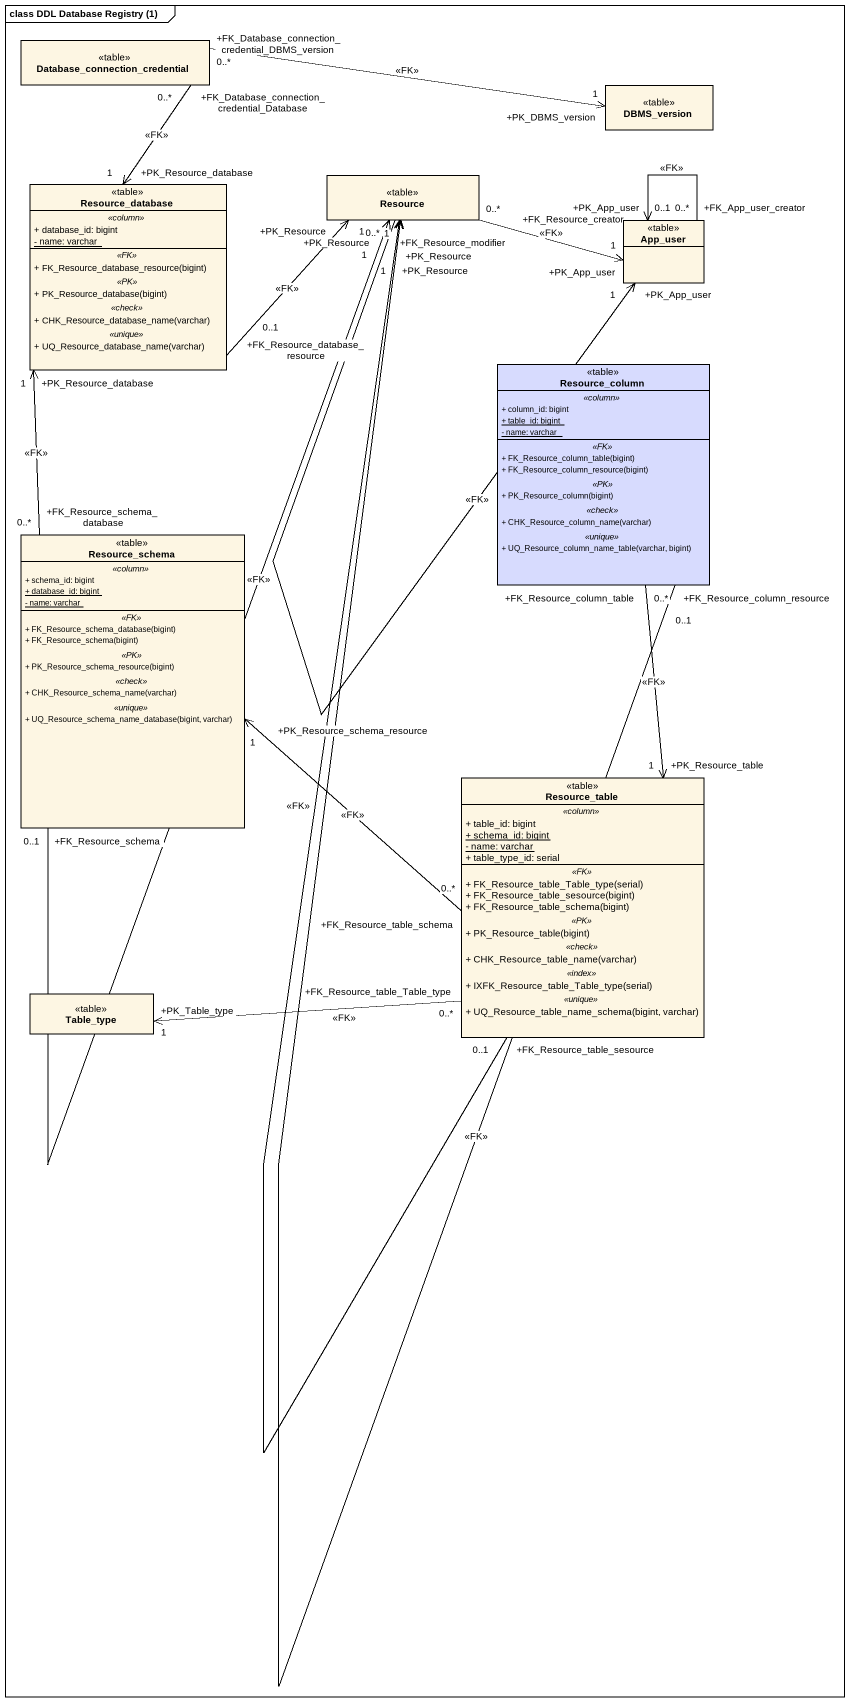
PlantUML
@startuml
mainframe class DDL Database Registry (1)
hide circle
hide empty members
skinparam classAttributeIconSize 0
class "Database_connection_credential" as Database_connection <<table>>
class DBMS_version <<table>>
class Resource_database <<table>> {
  .. <<column>> ..
  + database_id: bigint
  {static} - name: varchar
  .. <<FK>> ..
  + FK_Resource_database_resource(bigint)
  .. <<PK>> ..
  + PK_Resource_database(bigint)
  .. <<check>> ..
  + CHK_Resource_database_name(varchar)
  .. <<unique>> ..
  + UQ_Resource_database_name(varchar)
}
class Resource <<table>>
class App_user <<table>>
class Resource_column <<table>> #D7DBFE {
  .. <<column>> ..
  + column_id: bigint
  {static} + table_id: bigint
  {static} - name: varchar
  .. <<FK>> ..
  + FK_Resource_column_table(bigint)
  + FK_Resource_column_resource(bigint)
  .. <<PK>> ..
  + PK_Resource_column(bigint)
  .. <<check>> ..
  + CHK_Resource_column_name(varchar)
  .. <<unique>> ..
  + UQ_Resource_column_name_table(varchar, bigint)
}
class Resource_schema <<table>> {
  .. <<column>> ..
  + schema_id: bigint
  {static} + database_id: bigint
  {static} - name: varchar
  .. <<FK>> ..
  + FK_Resource_schema_database(bigint)
  + FK_Resource_schema(bigint)
  .. <<PK>> ..
  + PK_Resource_schema_resource(bigint)
  .. <<check>> ..
  + CHK_Resource_schema_name(varchar)
  .. <<unique>> ..
  + UQ_Resource_schema_name_database(bigint, varchar)
}
class Resource_table <<table>> {
  .. <<column>> ..
  + table_id: bigint
  {static} + schema_id: bigint
  {static} - name: varchar
  + table_type_id: serial
  .. <<FK>> ..
  + FK_Resource_table_Table_type(serial)
  + FK_Resource_table_sesource(bigint)
  + FK_Resource_table_schema(bigint)
  .. <<PK>> ..
  + PK_Resource_table(bigint)
  .. <<check>> ..
  + CHK_Resource_table_name(varchar)
  .. <<index>> ..
  + IXFK_Resource_table_Table_type(serial)
  .. <<unique>> ..
  + UQ_Resource_table_name_schema(bigint, varchar)
}
class Table_type <<table>>
Database_connection "+FK_Database_connection_credential_DBMS_version\n0..*" -right-> "+PK_DBMS_version\n1" DBMS_version : <<FK>>
Database_connection "+FK_Database_connection_credential_Database\n0..*" --> "+PK_Resource_database\n1" Resource_database : <<FK>>
Resource_database "+FK_Resource_database_resource\n0..1" -right-> "+PK_Resource\n1" Resource : <<FK>>
Resource "+FK_Resource_modifier\n0..*" -right-> "+PK_App_user\n1" App_user : <<FK>>
Resource "+FK_Resource_creator\n0..*" -right-> "+PK_App_user\n1" App_user : <<FK>>
App_user "+FK_App_user_creator\n0..*" --> "+PK_App_user\n0..1" App_user : <<FK>>
Resource_column "+FK_Resource_column_resource\n0..1" -up-> "+PK_Resource\n1" Resource : <<FK>>
Resource_column "+FK_Resource_column_table\n0..*" --> "+PK_Resource_table\n1" Resource_table : <<FK>>
Resource_schema "+FK_Resource_schema_database\n0..*" -up-> "+PK_Resource_database\n1" Resource_database : <<FK>>
Resource_schema "+FK_Resource_schema\n0..1" -up-> "+PK_Resource\n1" Resource : <<FK>>
Resource_table "+FK_Resource_table_sesource\n0..1" -up-> "+PK_Resource\n1" Resource : <<FK>>
Resource_table "+FK_Resource_table_schema\n0..*" -left-> "+PK_Resource_schema_resource\n1" Resource_schema : <<FK>>
Resource_table "+FK_Resource_table_Table_type\n0..*" -left-> "+PK_Table_type\n1" Table_type : <<FK>>
@enduml
